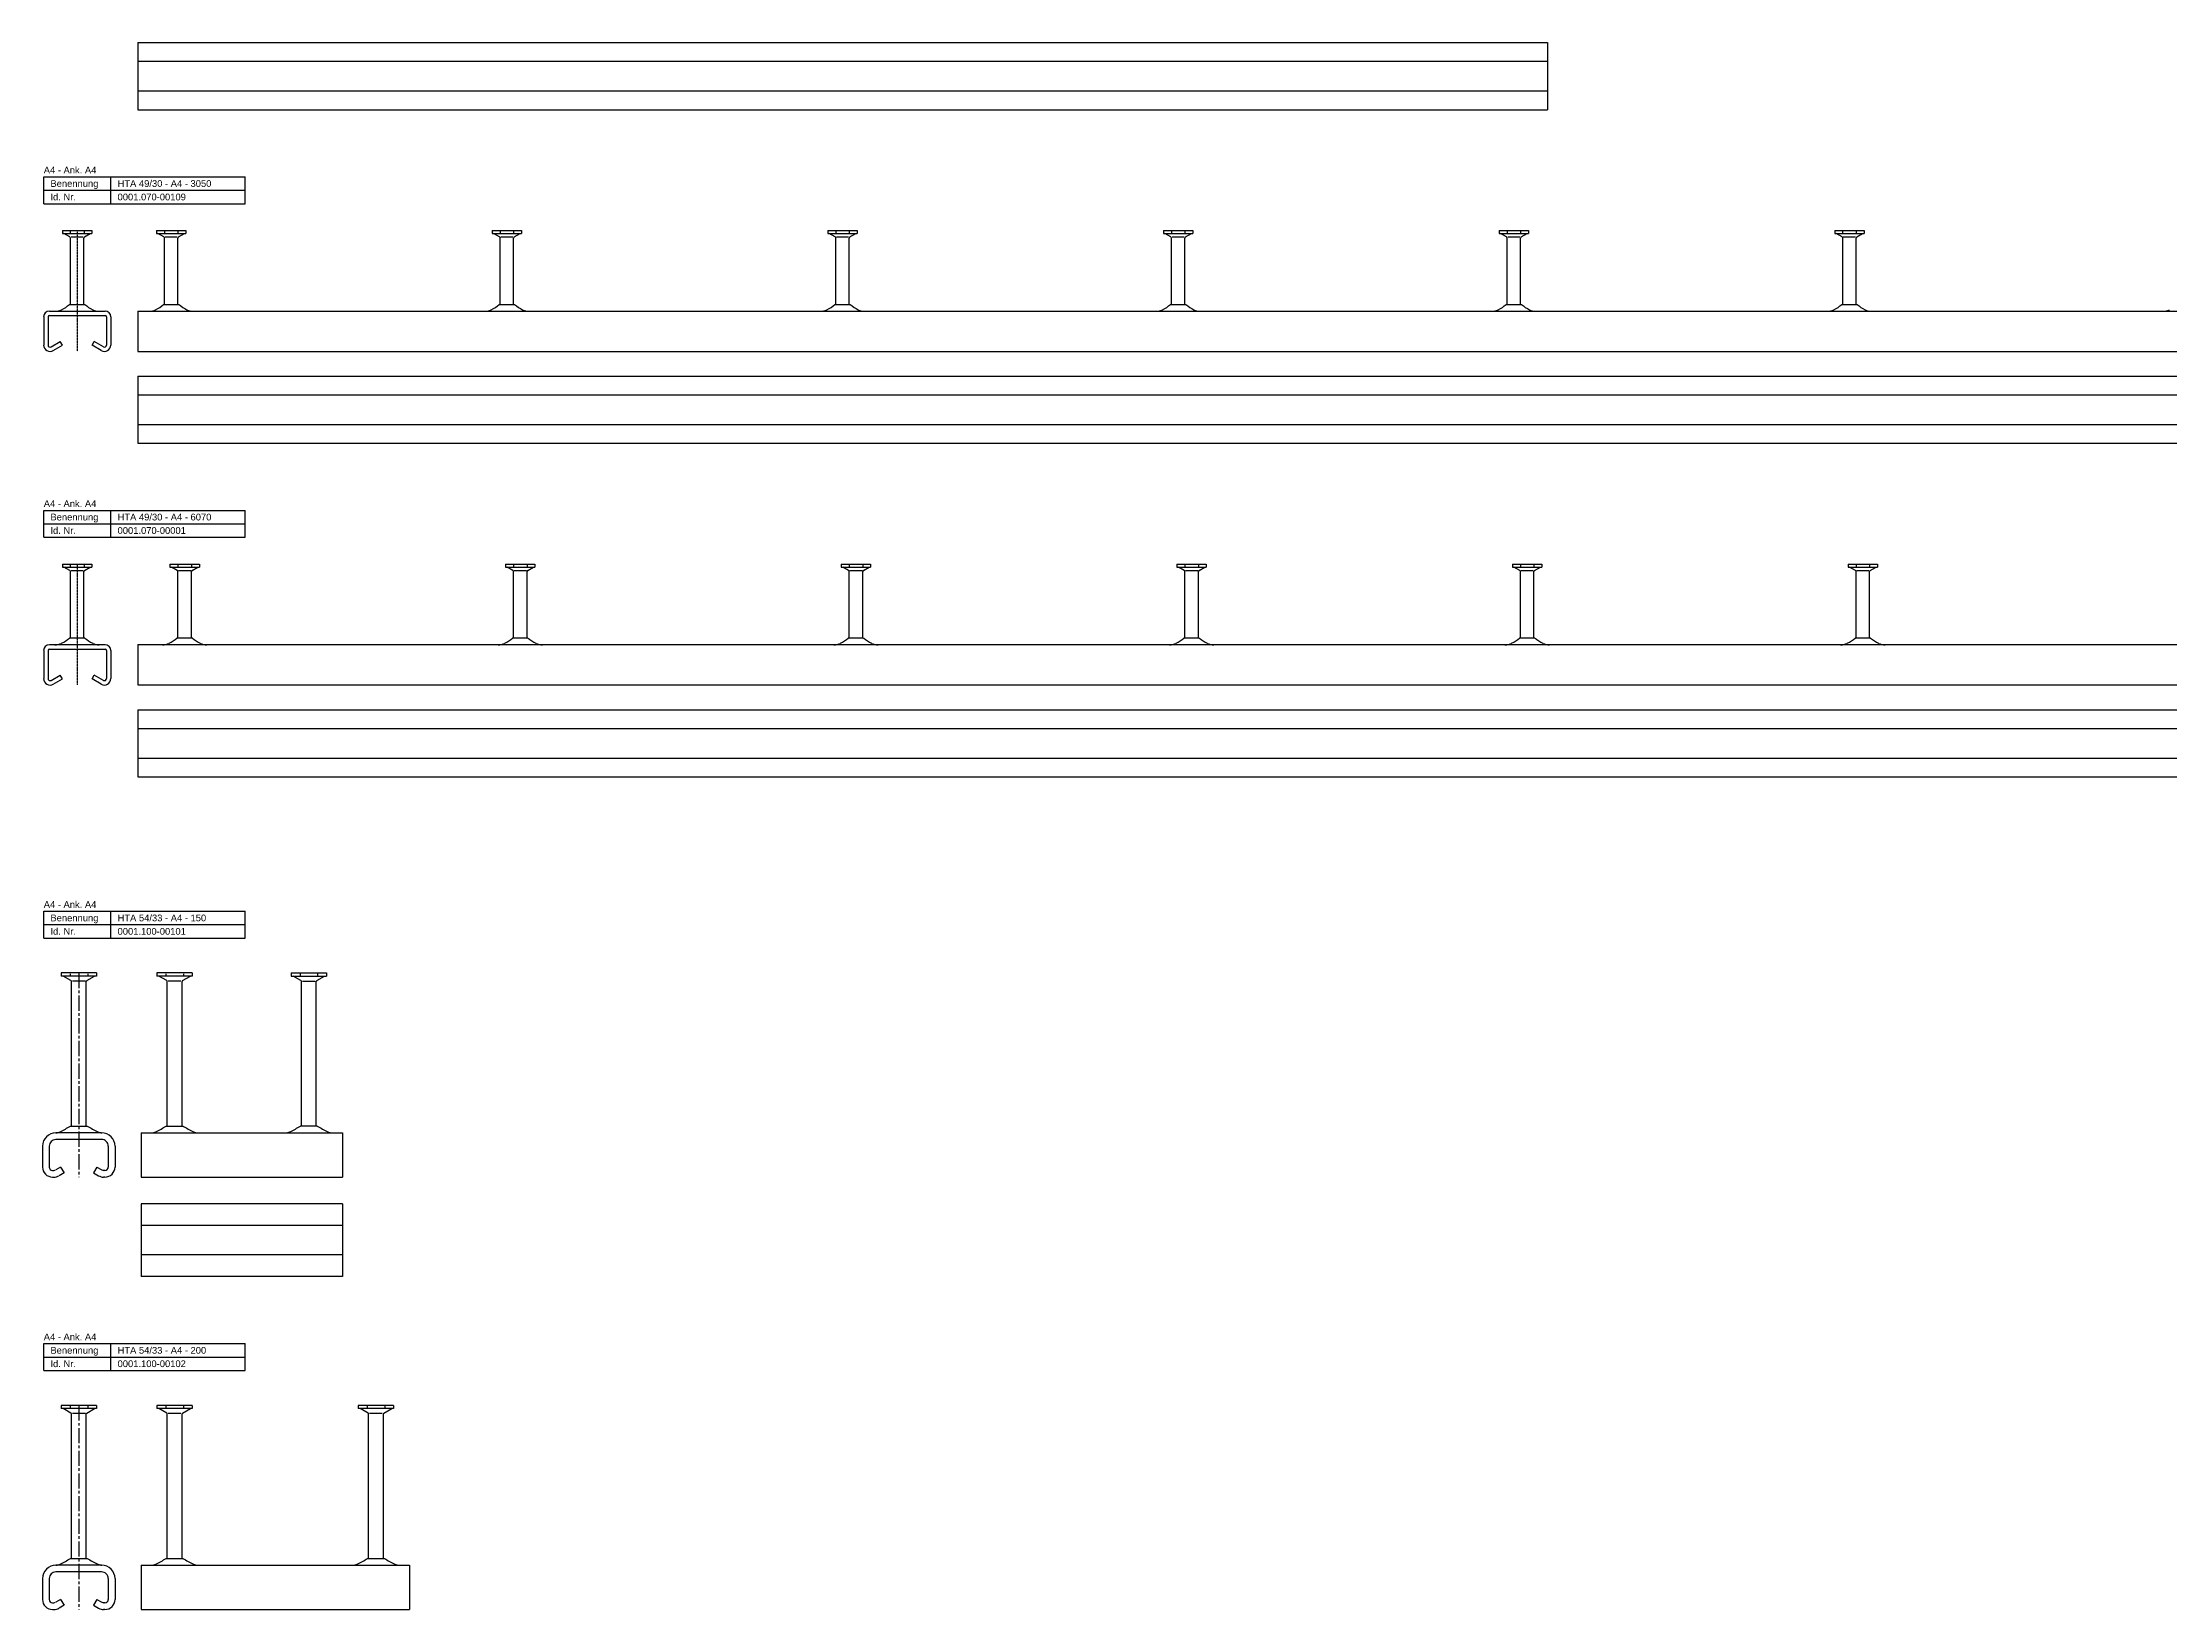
# Model space of a CAD drawing. Header units: millimetres. Extents: x -466 to 5678, y -7065 to 2232.
# Drawn here: x -466 to 1119, y -4737 to -3571 of the extents above; entities that cross this region are included whole.
import ezdxf

# ---------------------------------------------------------------- set-up
doc = ezdxf.new("R2010")
doc.units = ezdxf.units.MM
doc.linetypes.add('MITTE2', pattern=[1.125, 0.75, -0.125, 0.125, -0.125])
doc.layers.add('HALFEN', color=2, linetype='CONTINUOUS')
doc.styles.add('ARIAL50', font='ARIAL.TTF', dxfattribs={"height": 5})

msp = doc.modelspace()

# ---------------------------------------------------------------- linework, layer by layer
at = {"layer": 'HALFEN'}
for p, q in [((-394.7, -3570.6), (655.3, -3570.6)), ((-394.7, -3570.6), (-394.7, -3620.6)), ((655.3, -3570.6), (655.3, -3620.6)), ((-394.7, -3584.6), (655.3, -3584.6)), ((-394.7, -3606.6), (655.3, -3606.6)), ((-394.7, -3620.6), (655.3, -3620.6)), ((-464.7, -3670.6), (-314.7, -3670.6)), ((-464.7, -3690.6), (-464.7, -3670.6)), ((-414.7, -3690.6), (-414.7, -3670.6)), ((-314.7, -3690.6), (-314.7, -3670.6)), ((-464.7, -3680.6), (-314.7, -3680.6)), ((-464.7, -3690.6), (-314.7, -3690.6)), ((-450.7, -3710.6), (-450.7, -3712.8)), ((-450.7, -3710.6), (-428.9, -3710.6)), ((-450.7, -3712.8), (-428.9, -3712.8)), ((-445.3, -3715.3), (-449.7, -3712.8)), ((-444.9, -3711.1), (-444.9, -3712.3)), ((-444.8, -3765.6), (-444.8, -3716.2)), ((-435.3, -3715.6), (-444.3, -3715.6)), ((-434.8, -3765.6), (-434.8, -3716.2)), ((-434.7, -3711.1), (-434.7, -3712.3)), ((-434.3, -3715.3), (-430, -3712.8)), ((-428.9, -3710.6), (-428.9, -3712.8)), ((-380.7, -3710.6), (-380.7, -3712.8)), ((-380.7, -3710.6), (-358.8, -3710.6)), ((-380.7, -3712.8), (-358.8, -3712.8)), ((-375.2, -3715.3), (-379.6, -3712.8)), ((-374.8, -3711.1), (-374.8, -3712.3)), ((-374.7, -3765.6), (-374.7, -3716.2)), ((-365.2, -3715.6), (-374.3, -3715.6)), ((-364.7, -3711.1), (-364.7, -3712.3)), ((-364.7, -3765.6), (-364.7, -3716.2)), ((-364.2, -3715.3), (-359.9, -3712.8)), ((-358.8, -3710.6), (-358.8, -3712.8)), ((-130.7, -3710.6), (-130.7, -3712.8)), ((-130.7, -3710.6), (-108.8, -3710.6)), ((-130.7, -3712.8), (-108.8, -3712.8)), ((-125.2, -3715.3), (-129.6, -3712.8)), ((-124.8, -3711.1), (-124.8, -3712.3)), ((-124.7, -3765.6), (-124.7, -3716.2)), ((-115.2, -3715.6), (-124.3, -3715.6)), ((-114.7, -3711.1), (-114.7, -3712.3)), ((-114.7, -3765.6), (-114.7, -3716.2)), ((-114.2, -3715.3), (-109.9, -3712.8)), ((-108.8, -3710.6), (-108.8, -3712.8)), ((119.3, -3710.6), (119.3, -3712.8)), ((119.3, -3710.6), (141.2, -3710.6)), ((119.3, -3712.8), (141.2, -3712.8)), ((124.8, -3715.3), (120.4, -3712.8)), ((125.2, -3711.1), (125.2, -3712.3)), ((125.3, -3765.6), (125.3, -3716.2)), ((134.8, -3715.6), (125.7, -3715.6)), ((135.3, -3711.1), (135.3, -3712.3)), ((135.3, -3765.6), (135.3, -3716.2)), ((135.8, -3715.3), (140.1, -3712.8)), ((141.2, -3710.6), (141.2, -3712.8)), ((369.3, -3710.6), (391.2, -3710.6)), ((369.3, -3710.6), (369.3, -3712.8)), ((369.3, -3712.8), (391.2, -3712.8)), ((374.8, -3715.3), (370.4, -3712.8)), ((375.2, -3711.1), (375.2, -3712.3)), ((375.3, -3765.6), (375.3, -3716.2)), ((384.8, -3715.6), (375.7, -3715.6)), ((385.3, -3711.1), (385.3, -3712.3)), ((385.3, -3765.6), (385.3, -3716.2)), ((385.8, -3715.3), (390.1, -3712.8)), ((391.2, -3710.6), (391.2, -3712.8)), ((619.3, -3710.6), (641.2, -3710.6)), ((619.3, -3710.6), (619.3, -3712.8)), ((619.3, -3712.8), (641.2, -3712.8)), ((624.8, -3715.3), (620.4, -3712.8)), ((625.2, -3711.1), (625.2, -3712.3)), ((625.3, -3765.6), (625.3, -3716.2)), ((634.8, -3715.6), (625.7, -3715.6)), ((635.3, -3711.1), (635.3, -3712.3)), ((635.3, -3765.6), (635.3, -3716.2)), ((635.8, -3715.3), (640.1, -3712.8)), ((641.2, -3710.6), (641.2, -3712.8)), ((869.3, -3710.6), (891.2, -3710.6)), ((869.3, -3710.6), (869.3, -3712.8)), ((869.3, -3712.8), (891.2, -3712.8)), ((874.8, -3715.3), (870.4, -3712.8)), ((875.2, -3711.1), (875.2, -3712.3)), ((875.3, -3765.6), (875.3, -3716.2)), ((884.8, -3715.6), (875.7, -3715.6)), ((885.3, -3711.1), (885.3, -3712.3)), ((885.3, -3765.6), (885.3, -3716.2)), ((885.8, -3715.3), (890.1, -3712.8)), ((891.2, -3710.6), (891.2, -3712.8)), ((-445.6, -3765.6), (-434.1, -3765.6)), ((-375.5, -3765.6), (-364, -3765.6)), ((-125.5, -3765.6), (-114, -3765.6)), ((124.5, -3765.6), (136, -3765.6)), ((374.5, -3765.6), (386, -3765.6)), ((624.5, -3765.6), (636, -3765.6)), ((874.5, -3765.6), (886, -3765.6)), ((-464.7, -3774.9), (-464.7, -3795.9)), ((-461.5, -3774.9), (-461.5, -3795.9)), ((-460.5, -3770.6), (-419, -3770.6)), ((-460.5, -3773.9), (-419, -3773.9)), ((-418, -3774.9), (-418, -3795.9)), ((-414.7, -3774.9), (-414.7, -3795.9)), ((-394.7, -3770.6), (2655.3, -3770.6)), ((-394.7, -3770.6), (-394.7, -3800.6)), ((-459.2, -3797.2), (-452.4, -3793.2)), ((-457.6, -3800), (-450.7, -3796)), ((-450.7, -3796), (-452.4, -3793.2)), ((-428.7, -3796), (-427.1, -3793.2)), ((-421.9, -3800), (-428.7, -3796)), ((-420.2, -3797.2), (-427.1, -3793.2)), ((-394.7, -3800.6), (2655.3, -3800.6)), ((-394.7, -3819), (2655.3, -3819)), ((-394.7, -3819), (-394.7, -3869)), ((-394.7, -3833), (2655.3, -3833)), ((-394.7, -3855), (2655.3, -3855)), ((-394.7, -3869), (2655.3, -3869)), ((-464.7, -3919), (-314.7, -3919)), ((-464.7, -3939), (-464.7, -3919)), ((-414.7, -3939), (-414.7, -3919)), ((-314.7, -3939), (-314.7, -3919)), ((-464.7, -3929), (-314.7, -3929)), ((-464.7, -3939), (-314.7, -3939)), ((-450.7, -3959), (-428.9, -3959)), ((-450.7, -3959), (-450.7, -3961.2)), ((-444.9, -3959.5), (-444.9, -3960.7)), ((-434.7, -3959.5), (-434.7, -3960.7)), ((-428.9, -3959), (-428.9, -3961.2)), ((-370.7, -3959), (-348.8, -3959)), ((-370.7, -3959), (-370.7, -3961.2)), ((-364.8, -3959.5), (-364.8, -3960.7)), ((-354.7, -3959.5), (-354.7, -3960.7)), ((-348.8, -3959), (-348.8, -3961.2)), ((-120.7, -3959), (-120.7, -3961.2)), ((-120.7, -3959), (-98.8, -3959)), ((-114.8, -3959.5), (-114.8, -3960.7)), ((-104.7, -3959.5), (-104.7, -3960.7)), ((-98.8, -3959), (-98.8, -3961.2)), ((129.3, -3959), (129.3, -3961.2)), ((129.3, -3959), (151.2, -3959)), ((135.2, -3959.5), (135.2, -3960.7)), ((145.3, -3959.5), (145.3, -3960.7)), ((151.2, -3959), (151.2, -3961.2)), ((379.3, -3959), (379.3, -3961.2)), ((379.3, -3959), (401.2, -3959)), ((385.2, -3959.5), (385.2, -3960.7)), ((395.3, -3959.5), (395.3, -3960.7)), ((401.2, -3959), (401.2, -3961.2)), ((629.3, -3959), (629.3, -3961.2)), ((629.3, -3959), (651.2, -3959)), ((635.2, -3959.5), (635.2, -3960.7)), ((645.3, -3959.5), (645.3, -3960.7)), ((651.2, -3959), (651.2, -3961.2)), ((879.3, -3959), (879.3, -3961.2)), ((879.3, -3959), (901.2, -3959)), ((885.2, -3959.5), (885.2, -3960.7)), ((895.3, -3959.5), (895.3, -3960.7)), ((901.2, -3959), (901.2, -3961.2)), ((-450.7, -3961.2), (-428.9, -3961.2)), ((-445.3, -3963.8), (-449.7, -3961.2)), ((-444.8, -4014), (-444.8, -3964.6)), ((-435.3, -3964), (-444.3, -3964)), ((-434.8, -4014), (-434.8, -3964.6)), ((-434.3, -3963.8), (-430, -3961.2)), ((-370.7, -3961.2), (-348.8, -3961.2)), ((-365.2, -3963.8), (-369.6, -3961.2)), ((-364.7, -4014), (-364.7, -3964.6)), ((-355.2, -3964), (-364.3, -3964)), ((-354.7, -4014), (-354.7, -3964.6)), ((-354.2, -3963.8), (-349.9, -3961.2)), ((-120.7, -3961.2), (-98.8, -3961.2)), ((-115.2, -3963.8), (-119.6, -3961.2)), ((-114.7, -4014), (-114.7, -3964.6)), ((-105.2, -3964), (-114.3, -3964)), ((-104.7, -4014), (-104.7, -3964.6)), ((-104.2, -3963.8), (-99.9, -3961.2)), ((129.3, -3961.2), (151.2, -3961.2)), ((134.8, -3963.8), (130.4, -3961.2)), ((135.3, -4014), (135.3, -3964.6)), ((144.8, -3964), (135.7, -3964)), ((145.3, -4014), (145.3, -3964.6)), ((145.8, -3963.8), (150.1, -3961.2)), ((379.3, -3961.2), (401.2, -3961.2)), ((384.8, -3963.8), (380.4, -3961.2)), ((385.3, -4014), (385.3, -3964.6)), ((394.8, -3964), (385.7, -3964)), ((395.3, -4014), (395.3, -3964.6)), ((395.8, -3963.8), (400.1, -3961.2)), ((629.3, -3961.2), (651.2, -3961.2)), ((634.8, -3963.8), (630.4, -3961.2)), ((635.3, -4014), (635.3, -3964.6)), ((644.8, -3964), (635.7, -3964)), ((645.3, -4014), (645.3, -3964.6)), ((645.8, -3963.8), (650.1, -3961.2)), ((879.3, -3961.2), (901.2, -3961.2)), ((884.8, -3963.8), (880.4, -3961.2)), ((885.3, -4014), (885.3, -3964.6)), ((894.8, -3964), (885.7, -3964)), ((895.3, -4014), (895.3, -3964.6)), ((895.8, -3963.8), (900.1, -3961.2)), ((-464.7, -4023.3), (-464.7, -4044.3)), ((-461.5, -4023.3), (-461.5, -4044.3)), ((-460.5, -4019), (-419, -4019)), ((-460.5, -4022.3), (-419, -4022.3)), ((-445.6, -4014), (-434.1, -4014)), ((-418, -4023.3), (-418, -4044.3)), ((-414.7, -4023.3), (-414.7, -4044.3)), ((-394.7, -4019), (5675.3, -4019)), ((-394.7, -4019), (-394.7, -4049)), ((-365.5, -4014), (-354, -4014)), ((-115.5, -4014), (-104, -4014)), ((134.5, -4014), (146, -4014)), ((384.5, -4014), (396, -4014)), ((634.5, -4014), (646, -4014)), ((884.5, -4014), (896, -4014)), ((-459.2, -4045.6), (-452.4, -4041.6)), ((-457.6, -4048.4), (-450.7, -4044.4)), ((-450.7, -4044.4), (-452.4, -4041.6)), ((-428.7, -4044.4), (-427.1, -4041.6)), ((-421.9, -4048.4), (-428.7, -4044.4)), ((-420.2, -4045.6), (-427.1, -4041.6)), ((-394.7, -4049), (5675.3, -4049)), ((-394.7, -4067.5), (5675.3, -4067.5)), ((-394.7, -4067.5), (-394.7, -4117.5)), ((-394.7, -4081.5), (5675.3, -4081.5)), ((-394.7, -4103.5), (5675.3, -4103.5)), ((-394.7, -4117.5), (5675.3, -4117.5)), ((-464.7, -4217.5), (-314.7, -4217.5)), ((-464.7, -4237.5), (-464.7, -4217.5)), ((-464.7, -4227.5), (-314.7, -4227.5)), ((-414.7, -4237.5), (-414.7, -4217.5)), ((-314.7, -4237.5), (-314.7, -4217.5)), ((-464.7, -4237.5), (-314.7, -4237.5)), ((-451.7, -4263.5), (-451.7, -4265.9)), ((-425.3, -4263.5), (-451.7, -4263.5)), ((-425.3, -4265.9), (-451.7, -4265.9)), ((-444.4, -4269.2), (-450.2, -4265.9)), ((-445.1, -4264.1), (-445.1, -4265.3)), ((-444, -4377.5), (-444, -4269.9)), ((-433.7, -4269.5), (-443.3, -4269.5)), ((-433, -4377.5), (-433, -4269.9)), ((-432.6, -4269.2), (-426.8, -4265.9)), ((-431.9, -4264.1), (-431.9, -4265.3)), ((-425.3, -4263.5), (-425.3, -4265.9)), ((-380.4, -4263.5), (-380.4, -4265.9)), ((-354.1, -4263.5), (-380.4, -4263.5)), ((-354.1, -4265.9), (-380.4, -4265.9)), ((-373.1, -4269.2), (-379, -4265.9)), ((-373.8, -4264.1), (-373.8, -4265.3)), ((-372.7, -4377.5), (-372.7, -4269.9)), ((-362.5, -4269.5), (-372, -4269.5)), ((-361.7, -4377.5), (-361.7, -4269.9)), ((-361.3, -4269.2), (-355.5, -4265.9)), ((-360.7, -4264.1), (-360.7, -4265.3)), ((-354.1, -4263.5), (-354.1, -4265.9)), ((-280.4, -4263.5), (-254.1, -4263.5)), ((-280.4, -4263.5), (-280.4, -4265.9)), ((-280.4, -4265.9), (-254.1, -4265.9)), ((-273.1, -4269.2), (-279, -4265.9)), ((-273.8, -4264.1), (-273.8, -4265.3)), ((-272.7, -4377.5), (-272.7, -4269.9)), ((-272, -4269.5), (-262.5, -4269.5)), ((-261.7, -4377.5), (-261.7, -4269.9)), ((-261.3, -4269.2), (-255.5, -4265.9)), ((-260.7, -4264.1), (-260.7, -4265.3)), ((-254.1, -4263.5), (-254.1, -4265.9)), ((-421.6, -4382.5), (-455.4, -4382.5)), ((-421.6, -4387.5), (-455.4, -4387.5)), ((-444.8, -4377.5), (-432.2, -4377.5)), ((-392.2, -4382.5), (-242.2, -4382.5)), ((-392.2, -4382.5), (-392.2, -4415.5)), ((-373.5, -4377.5), (-361, -4377.5)), ((-261, -4377.5), (-273.5, -4377.5)), ((-242.2, -4382.5), (-242.2, -4415.5)), ((-465.6, -4392.5), (-465.6, -4408)), ((-460.6, -4392.5), (-460.6, -4408)), ((-416.6, -4392.5), (-416.6, -4408)), ((-411.6, -4392.5), (-411.6, -4408)), ((-458.1, -4410.5), (-457.1, -4410.5)), ((-458.1, -4415.5), (-457.1, -4415.5)), ((-452.1, -4408), (-455.8, -4410.1)), ((-449.6, -4412.3), (-453.3, -4414.5)), ((-452.1, -4408), (-449.6, -4412.3)), ((-425.1, -4408), (-427.6, -4412.3)), ((-427.6, -4412.3), (-423.8, -4414.5)), ((-425.1, -4408), (-421.3, -4410.1)), ((-419.1, -4410.5), (-420.1, -4410.5)), ((-419.1, -4415.5), (-420.1, -4415.5)), ((-392.2, -4415.5), (-242.2, -4415.5)), ((-242.2, -4435.5), (-392.2, -4435.5)), ((-392.2, -4435.5), (-392.2, -4489.5)), ((-242.2, -4435.5), (-242.2, -4489.5)), ((-242.2, -4451.5), (-392.2, -4451.5)), ((-242.2, -4473.5), (-392.2, -4473.5)), ((-242.2, -4489.5), (-392.2, -4489.5)), ((-464.7, -4539.5), (-314.7, -4539.5)), ((-464.7, -4559.5), (-464.7, -4539.5)), ((-414.7, -4559.5), (-414.7, -4539.5)), ((-314.7, -4559.5), (-314.7, -4539.5)), ((-464.7, -4549.5), (-314.7, -4549.5)), ((-464.7, -4559.5), (-314.7, -4559.5)), ((-451.7, -4585.5), (-451.7, -4587.9)), ((-425.3, -4585.5), (-451.7, -4585.5)), ((-425.3, -4587.9), (-451.7, -4587.9)), ((-444.4, -4591.2), (-450.2, -4587.9)), ((-445.1, -4586.1), (-445.1, -4587.3)), ((-444, -4699.5), (-444, -4591.9)), ((-433.7, -4591.5), (-443.3, -4591.5)), ((-433, -4699.5), (-433, -4591.9)), ((-432.6, -4591.2), (-426.8, -4587.9)), ((-431.9, -4586.1), (-431.9, -4587.3)), ((-425.3, -4585.5), (-425.3, -4587.9)), ((-380.4, -4585.5), (-380.4, -4587.9)), ((-354.1, -4585.5), (-380.4, -4585.5)), ((-354.1, -4587.9), (-380.4, -4587.9)), ((-373.1, -4591.2), (-379, -4587.9)), ((-373.8, -4586.1), (-373.8, -4587.3)), ((-372.7, -4699.5), (-372.7, -4591.9)), ((-362.5, -4591.5), (-372, -4591.5)), ((-361.7, -4699.5), (-361.7, -4591.9)), ((-361.3, -4591.2), (-355.5, -4587.9)), ((-360.7, -4586.1), (-360.7, -4587.3)), ((-354.1, -4585.5), (-354.1, -4587.9)), ((-230.4, -4585.5), (-230.4, -4587.9)), ((-204.1, -4585.5), (-230.4, -4585.5)), ((-204.1, -4587.9), (-230.4, -4587.9)), ((-223.1, -4591.2), (-229, -4587.9)), ((-223.8, -4586.1), (-223.8, -4587.3)), ((-222.7, -4699.5), (-222.7, -4591.9)), ((-212.5, -4591.5), (-222, -4591.5)), ((-211.7, -4699.5), (-211.7, -4591.9)), ((-211.3, -4591.2), (-205.5, -4587.9)), ((-210.7, -4586.1), (-210.7, -4587.3)), ((-204.1, -4585.5), (-204.1, -4587.9)), ((-421.6, -4704.5), (-455.4, -4704.5)), ((-444.8, -4699.5), (-432.2, -4699.5)), ((-392.2, -4704.5), (-192.2, -4704.5)), ((-392.2, -4704.5), (-392.2, -4737.5)), ((-373.5, -4699.5), (-361, -4699.5)), ((-223.5, -4699.5), (-211, -4699.5)), ((-192.2, -4704.5), (-192.2, -4737.5)), ((-465.6, -4714.5), (-465.6, -4730)), ((-460.6, -4714.5), (-460.6, -4730)), ((-421.6, -4709.5), (-455.4, -4709.5)), ((-416.6, -4714.5), (-416.6, -4730)), ((-411.6, -4714.5), (-411.6, -4730)), ((-458.1, -4732.5), (-457.1, -4732.5)), ((-452.1, -4730), (-455.8, -4732.1)), ((-449.6, -4734.3), (-453.3, -4736.5)), ((-452.1, -4730), (-449.6, -4734.3)), ((-425.1, -4730), (-427.6, -4734.3)), ((-427.6, -4734.3), (-423.8, -4736.5)), ((-425.1, -4730), (-421.3, -4732.1)), ((-419.1, -4732.5), (-420.1, -4732.5)), ((-458.1, -4737.5), (-457.1, -4737.5)), ((-419.1, -4737.5), (-420.1, -4737.5)), ((-392.2, -4737.5), (-192.2, -4737.5))]:
    msp.add_line(p, q, dxfattribs=at)
at = {"layer": 'HALFEN', "color": 1, "linetype": 'MITTE2'}
for p, q in [((-439.8, -3710.6), (-439.8, -3800.6)), ((-439.8, -3959), (-439.8, -4049))]:
    msp.add_line(p, q, dxfattribs=at)
at = {"layer": 'HALFEN', "color": 1, "linetype": 'MITTE2', "ltscale": 15}
for p, q in [((-438.5, -4263.5), (-438.5, -4415.5)), ((-438.5, -4585.5), (-438.5, -4737.5))]:
    msp.add_line(p, q, dxfattribs=at)
at = {"layer": 'HALFEN'}
for centre, radius, start, end in [((-445.8, -3716.2), 1, 0, 60), ((-433.8, -3716.2), 1, 120, 180), ((-375.7, -3716.2), 1, 0, 60), ((-363.7, -3716.2), 1, 120, 180), ((-125.7, -3716.2), 1, 0, 60), ((-113.7, -3716.2), 1, 120, 180), ((124.3, -3716.2), 1, 0, 60), ((136.3, -3716.2), 1, 120, 180), ((374.3, -3716.2), 1, 0, 60), ((386.3, -3716.2), 1, 120, 180), ((624.3, -3716.2), 1, 0, 60), ((636.3, -3716.2), 1, 120, 180), ((874.3, -3716.2), 1, 0, 60), ((886.3, -3716.2), 1, 120, 180), ((-456.4, -3758.9), 11.8, 270, 294.6836), ((-460.7, -3749.4), 22.2, 294.6836, 312.9728), ((-418.9, -3749.4), 22.2, 227.0272, 245.3164), ((-423.3, -3758.9), 11.8, 245.3164, 270), ((-386.3, -3758.9), 11.8, 270, 294.6836), ((-390.6, -3749.4), 22.2, 294.6836, 312.9728), ((-348.8, -3749.4), 22.2, 227.0272, 245.3164), ((-353.2, -3758.9), 11.8, 245.3164, 270), ((-136.3, -3758.9), 11.8, 270, 294.6836), ((-140.6, -3749.4), 22.2, 294.6836, 312.9728), ((-98.8, -3749.4), 22.2, 227.0272, 245.3164), ((-103.2, -3758.9), 11.8, 245.3164, 270), ((113.7, -3758.9), 11.8, 270, 294.6836), ((109.4, -3749.4), 22.2, 294.6836, 312.9728), ((151.2, -3749.4), 22.2, 227.0272, 245.3164), ((146.8, -3758.9), 11.8, 245.3164, 270), ((363.7, -3758.9), 11.8, 270, 294.6836), ((359.4, -3749.4), 22.2, 294.6836, 312.9728), ((401.2, -3749.4), 22.2, 227.0272, 245.3164), ((396.8, -3758.9), 11.8, 245.3164, 270), ((613.7, -3758.9), 11.8, 270, 294.6836), ((609.4, -3749.4), 22.2, 294.6836, 312.9728), ((651.2, -3749.4), 22.2, 227.0272, 245.3164), ((646.8, -3758.9), 11.8, 245.3164, 270), ((863.7, -3758.9), 11.8, 270, 294.6836), ((859.4, -3749.4), 22.2, 294.6836, 312.9728), ((901.2, -3749.4), 22.2, 227.0272, 245.3164), ((896.8, -3758.9), 11.8, 245.3164, 270), ((1113.7, -3758.9), 11.8, 270, 294.6836), ((-460.5, -3774.9), 4.25, 90, 180), ((-460.5, -3774.9), 1, 90, 180), ((-419, -3774.9), 4.25, 0, 90), ((-419, -3774.9), 1, 0, 90), ((-460, -3795.9), 4.75, 180, 300), ((-460, -3795.9), 1.5, 180, 300), ((-419.5, -3795.9), 4.75, 240, 0), ((-419.5, -3795.9), 1.5, 240, 0), ((-445.8, -3964.6), 1, 0, 60), ((-433.8, -3964.6), 1, 120, 180), ((-365.7, -3964.6), 1, 0, 60), ((-353.7, -3964.6), 1, 120, 180), ((-115.7, -3964.6), 1, 0, 60), ((-103.7, -3964.6), 1, 120, 180), ((134.3, -3964.6), 1, 0, 60), ((146.3, -3964.6), 1, 120, 180), ((384.3, -3964.6), 1, 0, 60), ((396.3, -3964.6), 1, 120, 180), ((634.3, -3964.6), 1, 0, 60), ((646.3, -3964.6), 1, 120, 180), ((884.3, -3964.6), 1, 0, 60), ((896.3, -3964.6), 1, 120, 180), ((-460.5, -4023.3), 4.25, 90, 180), ((-460.5, -4023.3), 1, 90, 180), ((-456.4, -4007.3), 11.8, 270, 294.6836), ((-460.7, -3997.8), 22.2, 294.6836, 312.9728), ((-418.9, -3997.8), 22.2, 227.0272, 245.3164), ((-423.3, -4007.3), 11.8, 245.3164, 270), ((-419, -4023.3), 4.25, 0, 90), ((-419, -4023.3), 1, 0, 90), ((-376.3, -4007.3), 11.8, 270, 294.6836), ((-380.6, -3997.8), 22.2, 294.6836, 312.9728), ((-338.8, -3997.8), 22.2, 227.0272, 245.3164), ((-343.2, -4007.3), 11.8, 245.3164, 270), ((-126.3, -4007.3), 11.8, 270, 294.6836), ((-130.6, -3997.8), 22.2, 294.6836, 312.9728), ((-88.8, -3997.8), 22.2, 227.0272, 245.3164), ((-93.2, -4007.3), 11.8, 245.3164, 270), ((123.7, -4007.3), 11.8, 270, 294.6836), ((119.4, -3997.8), 22.2, 294.6836, 312.9728), ((161.2, -3997.8), 22.2, 227.0272, 245.3164), ((156.8, -4007.3), 11.8, 245.3164, 270), ((373.7, -4007.3), 11.8, 270, 294.6836), ((369.4, -3997.8), 22.2, 294.6836, 312.9728), ((411.2, -3997.8), 22.2, 227.0272, 245.3164), ((406.8, -4007.3), 11.8, 245.3164, 270), ((623.7, -4007.3), 11.8, 270, 294.6836), ((619.4, -3997.8), 22.2, 294.6836, 312.9728), ((661.2, -3997.8), 22.2, 227.0272, 245.3164), ((656.8, -4007.3), 11.8, 245.3164, 270), ((873.7, -4007.3), 11.8, 270, 294.6836), ((869.4, -3997.8), 22.2, 294.6836, 312.9728), ((911.2, -3997.8), 22.2, 227.0272, 245.3164), ((906.8, -4007.3), 11.8, 245.3164, 270), ((-460, -4044.3), 4.75, 180, 300), ((-460, -4044.3), 1.5, 180, 300), ((-419.5, -4044.3), 4.75, 240, 0), ((-419.5, -4044.3), 1.5, 240, 0), ((-444.8, -4269.9), 0.8, 0, 60), ((-432.2, -4269.9), 0.8, 120, 180), ((-373.5, -4269.9), 0.8, 0, 60), ((-360.9, -4269.9), 0.8, 120, 180), ((-273.5, -4269.9), 0.8, 0, 60), ((-260.9, -4269.9), 0.8, 120, 180), ((-455.6, -4392.5), 10, 90, 180), ((-455.6, -4392.5), 5, 90, 180), ((-455.6, -4375.5), 7, 270, 296.4786), ((-498.6, -4289.2), 103.4, 296.4786, 301.3675), ((-378.4, -4289.2), 103.4, 238.6325, 243.5214), ((-421.4, -4375.5), 7, 243.5214, 270), ((-421.6, -4392.5), 10, 0, 90), ((-421.6, -4392.5), 5, 0, 90.689), ((-384.4, -4375.5), 7, 270, 296.4786), ((-427.3, -4289.2), 103.4, 296.4786, 301.3675), ((-307.1, -4289.2), 103.4, 238.6325, 243.5214), ((-350.1, -4375.5), 7, 243.5214, 270), ((-284.4, -4375.5), 7, 270, 296.4786), ((-327.3, -4289.2), 103.4, 296.4786, 301.3675), ((-207.1, -4289.2), 103.4, 238.6325, 243.5214), ((-250.1, -4375.5), 7, 243.5214, 270), ((-458.1, -4408), 7.5, 180, 270), ((-458.1, -4408), 2.5, 180, 270), ((-457.1, -4408), 2.5, 270, 300), ((-457.1, -4408), 7.5, 270, 300), ((-420.1, -4408), 7.5, 240, 270), ((-420.1, -4408), 2.5, 240, 270), ((-419.1, -4408), 7.5, 270, 0), ((-419.1, -4408), 2.5, 270, 0), ((-444.8, -4591.9), 0.8, 0, 60), ((-432.2, -4591.9), 0.8, 120, 180), ((-373.5, -4591.9), 0.8, 0, 60), ((-360.9, -4591.9), 0.8, 120, 180), ((-223.5, -4591.9), 0.8, 0, 60), ((-210.9, -4591.9), 0.8, 120, 180), ((-455.6, -4714.5), 10, 90, 180), ((-455.6, -4697.5), 7, 270, 296.4786), ((-498.6, -4611.2), 103.4, 296.4786, 301.3675), ((-378.4, -4611.2), 103.4, 238.6325, 243.5214), ((-421.4, -4697.5), 7, 243.5214, 270), ((-421.6, -4714.5), 10, 0, 90), ((-384.4, -4697.5), 7, 270, 296.4786), ((-427.3, -4611.2), 103.4, 296.4786, 301.3675), ((-307.1, -4611.2), 103.4, 238.6325, 243.5214), ((-350.1, -4697.5), 7, 243.5214, 270), ((-234.4, -4697.5), 7, 270, 296.4786), ((-277.3, -4611.2), 103.4, 296.4786, 301.3675), ((-157.1, -4611.2), 103.4, 238.6325, 243.5214), ((-200.1, -4697.5), 7, 243.5214, 270), ((-455.6, -4714.5), 5, 90, 180), ((-421.6, -4714.5), 5, 0, 90.689), ((-458.1, -4730), 7.5, 180, 270), ((-458.1, -4730), 2.5, 180, 270), ((-457.1, -4730), 2.5, 270, 300), ((-457.1, -4730), 7.5, 270, 300), ((-420.1, -4730), 7.5, 240, 270), ((-420.1, -4730), 2.5, 240, 270), ((-419.1, -4730), 7.5, 270, 0), ((-419.1, -4730), 2.5, 270, 0)]:
    msp.add_arc(centre, radius, start, end, dxfattribs=at)

# ---------------------------------------------------------------- texts
at = {"layer": 'HALFEN', "style": 'ARIAL50'}
for s, p in [('A4 - Ank. A4', (-464.7, -3668.1)), ('Benennung', (-459.7, -3678.1)), ('HTA 49/30 - A4 - 3050', (-409.7, -3678.1)), ('Id. Nr.', (-459.7, -3688.1)), ('0001.070-00109', (-409.7, -3688.1)), ('A4 - Ank. A4', (-464.7, -3916.5)), ('Benennung', (-459.7, -3926.5)), ('HTA 49/30 - A4 - 6070', (-409.7, -3926.5)), ('Id. Nr.', (-459.7, -3936.5)), ('0001.070-00001', (-409.7, -3936.5)), ('A4 - Ank. A4', (-464.7, -4215)), ('Benennung', (-459.7, -4225)), ('Id. Nr.', (-459.7, -4235)), ('HTA 54/33 - A4 - 150', (-409.7, -4225)), ('0001.100-00101', (-409.7, -4235)), ('A4 - Ank. A4', (-464.7, -4537)), ('Benennung', (-459.7, -4547)), ('HTA 54/33 - A4 - 200', (-409.7, -4547)), ('Id. Nr.', (-459.7, -4557)), ('0001.100-00102', (-409.7, -4557))]:
    msp.add_text(s, height=5, dxfattribs=at).set_placement(p)

doc.saveas('drawing.dxf')
